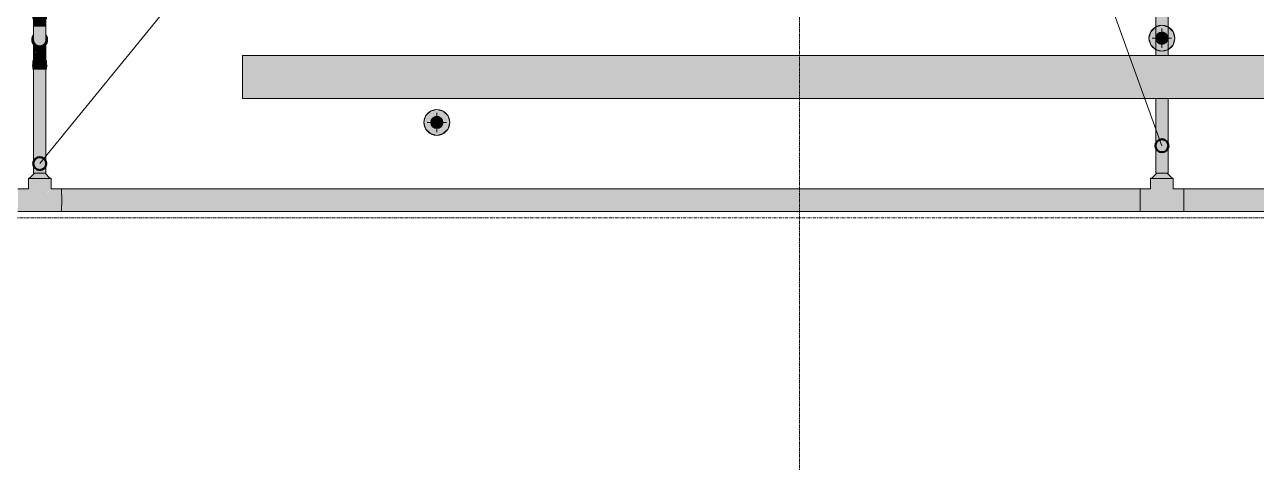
# Model space of a CAD drawing. Header units: inches. Extents: x -3679 to 241, y -496 to 1784.
# Drawn here: x -907.7 to -717.4, y 7.3 to 74.8 of the extents above; entities that cross this region are included whole.
import ezdxf

# ---------------------------------------------------------------- set-up
doc = ezdxf.new("R2010")
doc.units = ezdxf.units.IN
doc.header["$MEASUREMENT"] = 0
doc.linetypes.add('Grid Line', pattern=[0.875, 0.5, -0.125, 0.125, -0.125])
for name, color, linetype, lineweight in [('A-ANNO-NOTE', 250, 'Continuous', 9), ('G-ANNO-DIMS', 251, 'Continuous', 9), ('P-PIPE', 1, 'Continuous', 9), ('P-PIPE-CNTR', 1, 'Continuous', 9), ('S-GRID', 8, 'Continuous', 9)]:
    doc.layers.add(name, color=color, linetype=linetype, lineweight=lineweight)

# ---------------------------------------------------------------- blocks, each defined once
blk = doc.blocks.new('Victaulic-VicPress316-Elbow 90-45deg Style P568_P571 - Standard-V37-LOWER PARKING')
at = {"layer": 'P-PIPE'}
for points in [[(-905.34, 76.34), (-905.34, 76.67), (-906.38, 76.66), (-906.5, 76.62), (-906.56, 76.51), (-906.5, 76.45), (-906.34, 76.34), (-905.58, 76.34)], [(-905.34, 76.67), (-905.34, 77.05), (-906.34, 77.05), (-906.34, 76.67), (-905.65, 76.67)], [(-905.34, 75.78), (-905.35, 76.34), (-906.34, 76.34), (-906.34, 75.79), (-905.57, 75.78)], [(-905.34, 76.67), (-904.33, 76.67), (-904.33, 77.05), (-905.34, 77.05), (-905.34, 76.67)], [(-905.34, 75.78), (-904.33, 75.79), (-904.33, 76.34), (-905.34, 76.34), (-905.34, 75.78)], [(-905.34, 75.57), (-905.34, 75.78), (-906.34, 75.79), (-906.37, 75.67), (-906.32, 75.61), (-906.23, 75.57), (-906.15, 75.6), (-905.87, 75.57), (-905.8, 75.58), (-905.55, 75.58), (-905.34, 75.57)], [(-905.34, 74.51), (-905.34, 75.57), (-905.66, 75.59), (-905.96, 75.58), (-906.07, 75.59), (-906.17, 75.6), (-906.24, 75.57), (-906.29, 75.59), (-906.27, 74.51), (-905.5, 74.51)], [(-905.34, 71.56), (-905.34, 74.51), (-906.29, 74.51), (-906.27, 72.34), (-906.21, 72.15), (-906.16, 72.03), (-906.06, 71.9), (-905.9, 71.75), (-905.79, 71.67), (-905.66, 71.62), (-905.5, 71.57)], [(-905.34, 75.57), (-905.32, 75.57), (-905.06, 75.6), (-904.73, 75.58), (-904.61, 75.59), (-904.49, 75.6), (-904.43, 75.57), (-904.33, 75.63), (-904.31, 75.67), (-904.33, 75.79), (-905.34, 75.78), (-905.34, 75.61)], [(-905.34, 74.51), (-904.39, 74.52), (-904.39, 75.59), (-904.44, 75.57), (-904.52, 75.6), (-904.61, 75.59), (-904.68, 75.59), (-904.8, 75.57), (-904.9, 75.58), (-905.13, 75.6), (-905.34, 75.57)], [(-905.34, 71.29), (-905.34, 71.46), (-905.62, 71.51), (-905.74, 71.55), (-905.98, 71.68), (-906.24, 72.01), (-906.29, 72.08), (-906.34, 72.19), (-906.36, 72.31), (-906.36, 72.66), (-906.32, 72.89), (-906.29, 72.95), (-906.29, 73.27), (-906.4, 73.11), (-906.51, 72.84), (-906.56, 72.52), (-906.49, 72.15), (-906.38, 71.88), (-906.18, 71.65), (-905.81, 71.39), (-905.58, 71.32)], [(-905.34, 71.45), (-905.35, 71.56), (-905.56, 71.59), (-905.74, 71.65), (-905.83, 71.7), (-905.99, 71.82), (-906.07, 71.9), (-906.19, 72.1), (-906.25, 72.26), (-906.27, 72.34), (-906.29, 72.66), (-906.29, 72.95), (-906.34, 72.84), (-906.34, 72.75), (-906.37, 72.58), (-906.34, 72.19), (-906.23, 71.99), (-905.95, 71.65), (-905.7, 71.53), (-905.52, 71.48)], [(-905.34, 71.29), (-905.1, 71.32), (-904.87, 71.39), (-904.45, 71.69), (-904.27, 71.92), (-904.17, 72.19), (-904.11, 72.52), (-904.17, 72.84), (-904.29, 73.15), (-904.39, 73.25), (-904.39, 72.94), (-904.33, 72.84), (-904.31, 72.72), (-904.32, 72.36), (-904.36, 72.14), (-904.46, 71.97), (-904.72, 71.65), (-904.94, 71.55), (-905.16, 71.48), (-905.34, 71.45), (-905.34, 71.32)], [(-905.34, 71.45), (-905.06, 71.51), (-904.82, 71.6), (-904.71, 71.66), (-904.44, 71.99), (-904.4, 72.05), (-904.33, 72.19), (-904.33, 72.28), (-904.31, 72.44), (-904.33, 72.84), (-904.39, 72.92), (-904.4, 72.34), (-904.47, 72.14), (-904.55, 71.98), (-904.66, 71.84), (-904.78, 71.74), (-904.94, 71.65), (-905.06, 71.6), (-905.17, 71.57), (-905.34, 71.56), (-905.34, 71.48)]]:
    blk.add_hatch(color=256, dxfattribs=at).paths.add_polyline_path(points, flags=0)
h = blk.add_hatch(color=256, dxfattribs=at)
h.paths.add_polyline_path([(-905.34, 76.34), (-904.33, 76.34), (-904.11, 76.51), (-904.16, 76.61), (-904.33, 76.67), (-905.34, 76.67), (-905.34, 76.42)], flags=0)
h.paths.add_polyline_path([(-904.16, 76.61), (-904.17, 76.62), (-904.2, 76.62), (-904.17, 76.61)], flags=0)
h = blk.add_hatch(color=256, dxfattribs=at)
h.paths.add_polyline_path([(-905.17, 74.51), (-905.34, 74.51), (-905.34, 73.94)], flags=0)
h.paths.add_polyline_path([(-905.34, 71.56), (-905.17, 71.57), (-905.01, 71.62), (-904.84, 71.7), (-904.73, 71.78), (-904.61, 71.9), (-904.48, 72.1), (-904.42, 72.26), (-904.4, 72.34), (-904.39, 72.66), (-904.4, 74.51), (-905.17, 74.51), (-905.17, 74.51), (-905.34, 73.94), (-905.34, 71.57)], flags=0)
for p, q in [((-906.4, 77.05), (-906.4, 76.67)), ((-906.4, 76.35), (-906.4, 75.79)), ((-904.28, 76.67), (-904.28, 77.05)), ((-904.28, 75.79), (-904.28, 76.35)), ((-906.4, 75.79), (-906.29, 75.57)), ((-906.29, 75.61), (-906.29, 74.52)), ((-904.28, 75.79), (-904.39, 75.57)), ((-904.39, 74.52), (-904.39, 75.62)), ((-906.4, 72.52), (-906.4, 72.52)), ((-906.4, 72.52), (-906.4, 72.51)), ((-906.29, 72.51), (-906.29, 72.51)), ((-904.39, 72.51), (-904.39, 72.51)), ((-904.28, 72.52), (-904.28, 72.52)), ((-904.28, 72.51), (-904.28, 72.52))]:
    blk.add_line(p, q, dxfattribs=at)
at = {"layer": 'P-PIPE', "flags": 128}
for points in [[(-905.34, 76.34), (-905.38, 76.34), (-905.42, 76.34), (-905.46, 76.34), (-905.51, 76.34), (-905.55, 76.34), (-905.59, 76.34), (-905.63, 76.34), (-905.67, 76.34), (-905.71, 76.34), (-905.75, 76.34), (-905.79, 76.34), (-905.83, 76.34), (-905.86, 76.34), (-905.9, 76.34), (-905.94, 76.34), (-905.97, 76.34), (-906, 76.34), (-906.04, 76.34), (-906.07, 76.34), (-906.1, 76.34), (-906.13, 76.34), (-906.15, 76.34), (-906.18, 76.34), (-906.21, 76.34), (-906.23, 76.34), (-906.25, 76.34), (-906.27, 76.34), (-906.29, 76.34), (-906.31, 76.34), (-906.33, 76.34), (-906.34, 76.34), (-906.35, 76.34), (-906.37, 76.34), (-906.38, 76.34), (-906.38, 76.34), (-906.39, 76.34), (-906.4, 76.35), (-906.41, 76.35), (-906.45, 76.36), (-906.42, 76.67), (-906.4, 76.67), (-906.4, 76.67), (-906.39, 76.68), (-906.38, 76.68), (-906.37, 76.68), (-906.36, 76.68), (-906.35, 76.68)], [(-905.34, 76.34), (-905.29, 76.34), (-905.25, 76.34), (-905.21, 76.34), (-905.17, 76.34), (-905.13, 76.34), (-905.08, 76.34), (-905.04, 76.34), (-905, 76.34), (-904.96, 76.34), (-904.92, 76.34), (-904.89, 76.34), (-904.85, 76.34), (-904.81, 76.34), (-904.77, 76.34), (-904.74, 76.34), (-904.7, 76.34), (-904.67, 76.34), (-904.64, 76.34), (-904.61, 76.34), (-904.58, 76.34), (-904.55, 76.34), (-904.52, 76.34), (-904.49, 76.34), (-904.47, 76.34), (-904.44, 76.34), (-904.42, 76.34), (-904.4, 76.34), (-904.38, 76.34), (-904.36, 76.34), (-904.35, 76.34), (-904.33, 76.34), (-904.32, 76.34), (-904.31, 76.34), (-904.3, 76.34), (-904.29, 76.34), (-904.28, 76.34), (-904.27, 76.35), (-904.27, 76.35), (-904.22, 76.36), (-904.25, 76.67), (-904.27, 76.67), (-904.28, 76.67), (-904.28, 76.68), (-904.29, 76.68), (-904.3, 76.68), (-904.31, 76.68), (-904.33, 76.68)], [(-906.29, 74.52), (-906.29, 74.43), (-906.29, 74.35), (-906.29, 74.27), (-906.29, 74.19), (-906.29, 74.12), (-906.29, 74.04), (-906.29, 73.96), (-906.29, 73.88), (-906.29, 73.81), (-906.29, 73.73), (-906.29, 73.66), (-906.29, 73.59), (-906.29, 73.52), (-906.29, 73.45), (-906.29, 73.38), (-906.29, 73.31), (-906.29, 73.25), (-906.29, 73.19), (-906.29, 73.13), (-906.29, 73.07), (-906.29, 73.02), (-906.29, 72.97), (-906.29, 72.92), (-906.29, 72.87), (-906.29, 72.82), (-906.29, 72.78), (-906.29, 72.74), (-906.29, 72.71), (-906.29, 72.67), (-906.29, 72.64), (-906.29, 72.61), (-906.29, 72.59), (-906.29, 72.57), (-906.29, 72.55), (-906.29, 72.54), (-906.29, 72.52), (-906.29, 72.52), (-906.29, 72.51), (-906.29, 72.51), (-906.29, 72.51)], [(-904.39, 72.51), (-904.39, 72.51), (-904.39, 72.51), (-904.39, 72.52), (-904.39, 72.53), (-904.39, 72.55), (-904.39, 72.57), (-904.39, 72.59), (-904.39, 72.61), (-904.39, 72.64), (-904.39, 72.67), (-904.39, 72.7), (-904.39, 72.74), (-904.39, 72.77), (-904.39, 72.82), (-904.39, 72.86), (-904.39, 72.91), (-904.39, 72.96), (-904.39, 73.01), (-904.39, 73.06), (-904.39, 73.12), (-904.39, 73.18), (-904.39, 73.24), (-904.39, 73.3), (-904.39, 73.37), (-904.39, 73.43), (-904.39, 73.5), (-904.39, 73.57), (-904.39, 73.65), (-904.39, 73.72), (-904.39, 73.79), (-904.39, 73.87), (-904.39, 73.95), (-904.39, 74.02), (-904.39, 74.1), (-904.39, 74.18), (-904.39, 74.26), (-904.39, 74.34), (-904.39, 74.42), (-904.39, 74.5), (-904.39, 74.52)], [(-906.29, 73.29), (-906.31, 73.26), (-906.34, 73.22), (-906.37, 73.18), (-906.39, 73.14), (-906.42, 73.09), (-906.44, 73.05), (-906.46, 73.01), (-906.48, 72.96), (-906.49, 72.91), (-906.51, 72.87), (-906.52, 72.82), (-906.53, 72.77), (-906.54, 72.72), (-906.55, 72.68), (-906.56, 72.63), (-906.56, 72.58), (-906.56, 72.53), (-906.56, 72.48), (-906.56, 72.43), (-906.55, 72.38), (-906.55, 72.33), (-906.54, 72.29), (-906.53, 72.24), (-906.52, 72.19), (-906.5, 72.14), (-906.49, 72.1), (-906.47, 72.05), (-906.45, 72.01), (-906.43, 71.96), (-906.4, 71.92), (-906.38, 71.88), (-906.35, 71.84), (-906.33, 71.8), (-906.3, 71.76), (-906.27, 71.72), (-906.23, 71.68), (-906.2, 71.65), (-906.16, 71.61), (-906.13, 71.58), (-906.09, 71.55), (-906.05, 71.52), (-906.01, 71.49), (-905.97, 71.47), (-905.92, 71.44), (-905.88, 71.42), (-905.84, 71.4), (-905.79, 71.38), (-905.75, 71.36), (-905.7, 71.35), (-905.65, 71.33), (-905.61, 71.32), (-905.56, 71.31), (-905.51, 71.31), (-905.46, 71.3), (-905.41, 71.3), (-905.36, 71.29), (-905.34, 71.29)], [(-906.4, 72.51), (-906.39, 72.47), (-906.39, 72.43), (-906.39, 72.39), (-906.38, 72.34), (-906.37, 72.3), (-906.37, 72.26), (-906.35, 72.22), (-906.34, 72.18), (-906.33, 72.14), (-906.31, 72.1), (-906.29, 72.06), (-906.28, 72.02), (-906.26, 71.99), (-906.23, 71.95), (-906.21, 71.92), (-906.19, 71.88), (-906.16, 71.85), (-906.13, 71.82), (-906.1, 71.78), (-906.07, 71.75), (-906.04, 71.73), (-906.01, 71.7), (-905.98, 71.67), (-905.94, 71.65), (-905.91, 71.62), (-905.87, 71.6), (-905.84, 71.58), (-905.8, 71.56), (-905.76, 71.54), (-905.72, 71.53), (-905.68, 71.51), (-905.64, 71.5), (-905.6, 71.49), (-905.56, 71.48), (-905.52, 71.47), (-905.47, 71.46), (-905.43, 71.46), (-905.39, 71.46), (-905.35, 71.45), (-905.34, 71.45)], [(-905.34, 71.56), (-905.37, 71.56), (-905.41, 71.56), (-905.45, 71.57), (-905.49, 71.57), (-905.53, 71.58), (-905.56, 71.59), (-905.6, 71.6), (-905.64, 71.61), (-905.67, 71.62), (-905.71, 71.63), (-905.74, 71.65), (-905.78, 71.67), (-905.81, 71.68), (-905.84, 71.7), (-905.87, 71.72), (-905.9, 71.75), (-905.93, 71.77), (-905.96, 71.79), (-905.99, 71.82), (-906.02, 71.85), (-906.04, 71.87), (-906.07, 71.9), (-906.09, 71.93), (-906.11, 71.96), (-906.14, 72), (-906.16, 72.03), (-906.17, 72.06), (-906.19, 72.09), (-906.21, 72.13), (-906.22, 72.16), (-906.24, 72.2), (-906.25, 72.24), (-906.26, 72.27), (-906.27, 72.31), (-906.27, 72.35), (-906.28, 72.38), (-906.28, 72.42), (-906.29, 72.46), (-906.29, 72.5), (-906.29, 72.51)], [(-905.34, 71.29), (-905.29, 71.29), (-905.24, 71.3), (-905.19, 71.3), (-905.14, 71.31), (-905.09, 71.32), (-905.05, 71.33), (-905, 71.34), (-904.95, 71.36), (-904.91, 71.37), (-904.86, 71.39), (-904.82, 71.41), (-904.77, 71.43), (-904.73, 71.45), (-904.69, 71.48), (-904.65, 71.51), (-904.61, 71.54), (-904.57, 71.57), (-904.53, 71.6), (-904.49, 71.63), (-904.46, 71.66), (-904.43, 71.7), (-904.39, 71.74), (-904.36, 71.78), (-904.33, 71.81), (-904.31, 71.86), (-904.28, 71.9), (-904.26, 71.94), (-904.24, 71.98), (-904.21, 72.03), (-904.2, 72.07), (-904.18, 72.12), (-904.16, 72.17), (-904.15, 72.21), (-904.14, 72.26), (-904.13, 72.31), (-904.12, 72.36), (-904.12, 72.41), (-904.11, 72.45), (-904.11, 72.5), (-904.11, 72.55), (-904.12, 72.6), (-904.12, 72.65), (-904.13, 72.7), (-904.13, 72.75), (-904.15, 72.79), (-904.16, 72.84), (-904.17, 72.89), (-904.19, 72.94), (-904.2, 72.98), (-904.22, 73.03), (-904.25, 73.07), (-904.27, 73.11), (-904.29, 73.16), (-904.32, 73.2), (-904.35, 73.24), (-904.38, 73.28)], [(-905.34, 71.45), (-905.29, 71.46), (-905.25, 71.46), (-905.21, 71.46), (-905.17, 71.47), (-905.13, 71.48), (-905.08, 71.49), (-905.04, 71.5), (-905, 71.51), (-904.96, 71.52), (-904.92, 71.54), (-904.89, 71.56), (-904.85, 71.57), (-904.81, 71.59), (-904.77, 71.62), (-904.74, 71.64), (-904.7, 71.66), (-904.67, 71.69), (-904.64, 71.72), (-904.61, 71.75), (-904.58, 71.78), (-904.55, 71.81), (-904.52, 71.84), (-904.49, 71.87), (-904.47, 71.91), (-904.45, 71.94), (-904.42, 71.98), (-904.4, 72.01), (-904.38, 72.05), (-904.37, 72.09), (-904.35, 72.13), (-904.34, 72.17), (-904.32, 72.21), (-904.31, 72.25), (-904.3, 72.29), (-904.29, 72.33), (-904.29, 72.38), (-904.28, 72.42), (-904.28, 72.46), (-904.28, 72.5), (-904.28, 72.51)], [(-904.39, 72.51), (-904.39, 72.47), (-904.39, 72.43), (-904.39, 72.39), (-904.4, 72.36), (-904.41, 72.32), (-904.41, 72.28), (-904.42, 72.25), (-904.43, 72.21), (-904.45, 72.17), (-904.46, 72.14), (-904.48, 72.1), (-904.49, 72.07), (-904.51, 72.04), (-904.53, 72), (-904.55, 71.97), (-904.57, 71.94), (-904.6, 71.91), (-904.62, 71.88), (-904.65, 71.85), (-904.67, 71.83), (-904.7, 71.8), (-904.73, 71.78), (-904.76, 71.75), (-904.79, 71.73), (-904.82, 71.71), (-904.86, 71.69), (-904.89, 71.67), (-904.92, 71.65), (-904.96, 71.64), (-904.99, 71.62), (-905.03, 71.61), (-905.06, 71.6), (-905.1, 71.59), (-905.14, 71.58), (-905.18, 71.57), (-905.21, 71.57), (-905.25, 71.56), (-905.29, 71.56), (-905.33, 71.56), (-905.34, 71.56)]]:
    blk.add_lwpolyline(points, dxfattribs=at)
at = {"layer": 'P-PIPE'}
for centre, major_axis, ratio, start_param, end_param in [((-905.34, 77.05), (1.06, 0), 0.004167, 2.733486, 4.712389), ((-905.34, 76.67), (1.06, 0), 0.004167, 2.827433, 4.712389), ((-905.34, 76.35), (1.06, 0), 0.004167, 2.85017, 4.712389), ((-905.34, 77.05), (1.06, 0), 0.004167, 4.712389, 6.691292), ((-905.34, 76.67), (1.06, 0), 0.004167, 4.712389, 6.597345), ((-905.34, 76.35), (1.06, 0), 0.004167, 4.712389, 6.574608), ((-905.34, 75.57), (0.95, 0), 0.004167, 4.057221, 4.106915), ((-905.34, 75.57), (0.95, 0), 0.004167, 5.317863, 5.367557), ((-905.34, 72.52), (1.06, 0), 0.999991, 2.827433, 3.455752), ((-905.34, 72.52), (1.06, 0), 0.999991, 5.969026, 6.597345)]:
    blk.add_ellipse(centre, major_axis=major_axis, ratio=ratio, start_param=start_param, end_param=end_param, dxfattribs=at)
blk = doc.blocks.new('Victaulic-VicPress316-Elbow 90-45deg Style P568_P571 - Standard-1268901-LOWER PARKING')
at = {"layer": 'P-PIPE'}
for points in [[(-905.34, 71.29), (-905.34, 71.29), (-905.65, 71.34), (-905.81, 71.39), (-906.22, 71.69), (-906.4, 71.92), (-906.51, 72.2), (-906.5, 72.17), (-906.38, 71.88), (-906.19, 71.65), (-905.81, 71.38), (-905.58, 71.31), (-905.34, 71.29)], [(-905.59, 69.4), (-905.54, 69.4), (-905.34, 69.43), (-905.34, 70.49), (-906.29, 70.48), (-906.28, 69.41), (-906.23, 69.43), (-906.15, 69.4), (-906.07, 69.41), (-905.99, 69.41), (-905.87, 69.43), (-905.77, 69.41), (-905.59, 69.4)], [(-905.34, 71.29), (-905.07, 71.32), (-904.83, 71.4), (-904.44, 71.69), (-904.27, 71.92), (-904.16, 72.19), (-904.17, 72.17), (-904.3, 71.88), (-904.49, 71.65), (-904.88, 71.38), (-905.12, 71.31), (-905.34, 71.29)], [(-906.51, 68.39), (-906.34, 68.33), (-905.34, 68.33), (-905.34, 68.66), (-906.34, 68.65), (-906.56, 68.49)], [(-906.34, 69.21), (-905.34, 69.21), (-905.34, 69.43), (-905.62, 69.4), (-905.95, 69.42), (-906.07, 69.41), (-906.18, 69.4), (-906.24, 69.43), (-906.34, 69.37), (-906.37, 69.33), (-906.36, 69.3)], [(-906.34, 68.65), (-905.34, 68.66), (-905.34, 69.21), (-906.34, 69.21), (-906.34, 68.66)], [(-904.33, 68.66), (-904.33, 69.21), (-905.34, 69.21), (-905.33, 68.66), (-904.45, 68.66)], [(-904.33, 68.33), (-904.29, 68.34), (-904.17, 68.38), (-904.11, 68.49), (-904.17, 68.55), (-904.33, 68.66), (-905.34, 68.66), (-905.34, 68.33), (-904.46, 68.33)], [(-906.34, 67.95), (-905.34, 67.95), (-905.34, 68.33), (-906.34, 68.33)]]:
    blk.add_hatch(color=256, dxfattribs=at).paths.add_polyline_path(points, flags=0)
h = blk.add_hatch(color=256, dxfattribs=at)
h.paths.add_polyline_path([(-906.29, 70.48), (-905.66, 70.49), (-905.34, 70.49), (-905.34, 71.29), (-905.65, 71.33), (-905.84, 71.4), (-906.23, 71.69), (-906.29, 71.74), (-906.29, 70.48)], flags=0)
h.paths.add_polyline_path([(-905.34, 71.02), (-905.34, 71.02), (-905.54, 71.13)], flags=0)
h = blk.add_hatch(color=256, dxfattribs=at)
h.paths.add_polyline_path([(-904.39, 70.49), (-904.4, 71.74), (-904.49, 71.65), (-904.87, 71.38), (-905.1, 71.31), (-905.34, 71.28), (-905.34, 70.49), (-904.4, 70.49)], flags=0)
h.paths.add_polyline_path([(-904.4, 70.49), (-904.4, 70.49), (-904.41, 70.82)], flags=0)
h = blk.add_hatch(color=256, dxfattribs=at)
h.paths.add_polyline_path([(-904.86, 70.49), (-904.86, 70.49), (-904.86, 69.46)], flags=0)
h.paths.add_polyline_path([(-905.01, 70.49), (-905.01, 70.49), (-904.98, 70.24)], flags=0)
h.paths.add_polyline_path([(-905.17, 70.49), (-905.17, 70.49), (-905.11, 69.64)], flags=0)
h.paths.add_polyline_path([(-904.51, 69.4), (-904.49, 69.41), (-904.43, 69.43), (-904.39, 69.41), (-904.4, 70.49), (-905.17, 70.49), (-905.17, 70.49), (-905.34, 70.49), (-905.34, 69.43), (-905.02, 69.4), (-904.71, 69.42), (-904.6, 69.41), (-904.52, 69.4)], flags=0)
h = blk.add_hatch(color=256, dxfattribs=at)
h.paths.add_polyline_path([(-904.33, 69.21), (-904.31, 69.33), (-904.35, 69.39), (-904.44, 69.43), (-904.52, 69.4), (-904.8, 69.43), (-904.87, 69.41), (-905.12, 69.41), (-905.34, 69.43), (-905.34, 69.21), (-904.33, 69.21)], flags=0)
h.paths.add_polyline_path([(-905.34, 69.38), (-905.34, 69.38), (-905.12, 69.38)], flags=0)
h = blk.add_hatch(color=256, dxfattribs=at)
h.paths.add_polyline_path([(-904.33, 67.95), (-904.33, 68.33), (-904.71, 68.33), (-904.71, 67.95), (-904.33, 67.95)], flags=0)
h.paths.add_polyline_path([(-904.71, 67.95), (-904.71, 68.33), (-905.34, 68.33), (-905.34, 67.95), (-904.87, 67.95)], flags=0)
for p, q in [((-906.4, 72.51), (-906.4, 72.51)), ((-906.4, 72.51), (-906.4, 72.51)), ((-906.29, 72.51), (-906.29, 72.5)), ((-904.39, 72.5), (-904.39, 72.51)), ((-904.39, 72.5), (-904.39, 72.5)), ((-904.28, 72.51), (-904.28, 72.51)), ((-904.28, 72.51), (-904.28, 72.51)), ((-906.29, 70.48), (-906.29, 69.38)), ((-904.39, 69.39), (-904.39, 70.49)), ((-906.39, 69.21), (-906.29, 69.43)), ((-906.39, 69.21), (-906.39, 68.65)), ((-904.28, 69.21), (-904.39, 69.43)), ((-904.28, 68.65), (-904.28, 69.21)), ((-906.39, 68.32), (-906.39, 67.95)), ((-904.28, 67.95), (-904.28, 68.33))]:
    blk.add_line(p, q, dxfattribs=at)
at = {"layer": 'P-PIPE', "flags": 128}
for points in [[(-906.39, 73.13), (-906.42, 73.09), (-906.44, 73.04), (-906.46, 73), (-906.48, 72.95), (-906.49, 72.91), (-906.51, 72.86), (-906.52, 72.81), (-906.53, 72.76), (-906.54, 72.72), (-906.55, 72.67), (-906.56, 72.62), (-906.56, 72.57), (-906.56, 72.52), (-906.56, 72.47), (-906.56, 72.42), (-906.55, 72.38), (-906.55, 72.33), (-906.54, 72.28), (-906.53, 72.23), (-906.52, 72.18), (-906.5, 72.14), (-906.49, 72.09), (-906.47, 72.04), (-906.45, 72), (-906.43, 71.96), (-906.4, 71.91), (-906.38, 71.87), (-906.35, 71.83), (-906.33, 71.79), (-906.3, 71.75), (-906.26, 71.71), (-906.23, 71.68), (-906.2, 71.64), (-906.16, 71.61), (-906.13, 71.57), (-906.09, 71.54), (-906.05, 71.51), (-906.01, 71.49), (-905.97, 71.46), (-905.92, 71.44), (-905.88, 71.41), (-905.84, 71.39), (-905.79, 71.37), (-905.75, 71.36), (-905.7, 71.34), (-905.65, 71.33), (-905.61, 71.32), (-905.56, 71.31), (-905.51, 71.3), (-905.46, 71.29), (-905.41, 71.29), (-905.36, 71.29), (-905.34, 71.29)], [(-906.29, 73.28), (-906.31, 73.25), (-906.34, 73.21), (-906.36, 73.18)], [(-906.29, 72.5), (-906.29, 72.5), (-906.29, 72.5)], [(-905.34, 71.29), (-905.29, 71.29), (-905.24, 71.29), (-905.19, 71.29), (-905.14, 71.3), (-905.09, 71.31), (-905.05, 71.32), (-905, 71.33), (-904.95, 71.35), (-904.91, 71.36), (-904.86, 71.38), (-904.82, 71.4), (-904.77, 71.42), (-904.73, 71.45), (-904.69, 71.47), (-904.65, 71.5), (-904.61, 71.53), (-904.57, 71.56), (-904.53, 71.59), (-904.49, 71.62), (-904.46, 71.66), (-904.43, 71.69), (-904.39, 71.73), (-904.36, 71.77), (-904.33, 71.81), (-904.31, 71.85), (-904.28, 71.89), (-904.26, 71.93), (-904.24, 71.98), (-904.21, 72.02), (-904.2, 72.07), (-904.18, 72.11), (-904.16, 72.16), (-904.15, 72.21), (-904.14, 72.25), (-904.13, 72.3), (-904.12, 72.35), (-904.12, 72.4), (-904.11, 72.45), (-904.11, 72.5), (-904.11, 72.55), (-904.12, 72.59), (-904.12, 72.64), (-904.13, 72.69), (-904.14, 72.74), (-904.15, 72.79), (-904.16, 72.83), (-904.17, 72.88), (-904.19, 72.93), (-904.2, 72.97), (-904.22, 73.02), (-904.25, 73.06), (-904.27, 73.11), (-904.28, 73.12)], [(-904.32, 73.19), (-904.35, 73.23), (-904.38, 73.27)], [(-906.29, 70.48), (-906.29, 70.57), (-906.29, 70.65), (-906.29, 70.73), (-906.29, 70.81), (-906.29, 70.89), (-906.29, 70.96), (-906.29, 71.04), (-906.29, 71.12), (-906.29, 71.19), (-906.29, 71.27), (-906.29, 71.34), (-906.29, 71.42), (-906.29, 71.49), (-906.29, 71.56), (-906.29, 71.62), (-906.29, 71.69), (-906.29, 71.75)], [(-904.39, 71.76), (-904.39, 71.71), (-904.39, 71.64), (-904.39, 71.57), (-904.39, 71.51), (-904.39, 71.44), (-904.39, 71.36), (-904.39, 71.29), (-904.39, 71.22), (-904.39, 71.14), (-904.39, 71.06), (-904.39, 70.99), (-904.39, 70.91), (-904.39, 70.83), (-904.39, 70.75), (-904.39, 70.67), (-904.39, 70.59), (-904.39, 70.51), (-904.39, 70.49)], [(-905.34, 68.66), (-905.38, 68.66), (-905.42, 68.66), (-905.46, 68.66), (-905.5, 68.66), (-905.55, 68.66), (-905.59, 68.66), (-905.63, 68.66), (-905.67, 68.66), (-905.71, 68.66), (-905.75, 68.66), (-905.79, 68.66), (-905.82, 68.66), (-905.86, 68.66), (-905.9, 68.66), (-905.93, 68.66), (-905.97, 68.66), (-906, 68.66), (-906.03, 68.66), (-906.07, 68.66), (-906.1, 68.66), (-906.12, 68.66), (-906.15, 68.66), (-906.18, 68.66), (-906.2, 68.66), (-906.23, 68.66), (-906.25, 68.66), (-906.27, 68.66), (-906.29, 68.66), (-906.31, 68.66), (-906.32, 68.65), (-906.34, 68.65), (-906.35, 68.65), (-906.36, 68.65), (-906.37, 68.65), (-906.38, 68.65), (-906.39, 68.65), (-906.39, 68.65), (-906.4, 68.65), (-906.43, 68.65), (-906.41, 68.33), (-906.4, 68.32), (-906.39, 68.32), (-906.39, 68.32), (-906.38, 68.32), (-906.37, 68.32), (-906.36, 68.32), (-906.35, 68.32)], [(-904.33, 68.32), (-904.32, 68.32), (-904.31, 68.32), (-904.3, 68.32), (-904.29, 68.32), (-904.28, 68.33), (-904.28, 68.33), (-904.27, 68.33), (-904.24, 68.33), (-904.26, 68.65), (-904.27, 68.65), (-904.28, 68.65), (-904.29, 68.65), (-904.29, 68.66), (-904.3, 68.66), (-904.31, 68.66), (-904.33, 68.66), (-904.34, 68.66), (-904.36, 68.66), (-904.37, 68.66), (-904.39, 68.66), (-904.41, 68.66), (-904.43, 68.66), (-904.45, 68.66), (-904.48, 68.66), (-904.5, 68.66), (-904.53, 68.66), (-904.56, 68.66), (-904.59, 68.66), (-904.62, 68.66), (-904.65, 68.66), (-904.68, 68.66), (-904.72, 68.66), (-904.75, 68.66), (-904.79, 68.66), (-904.83, 68.66), (-904.86, 68.66), (-904.9, 68.66), (-904.94, 68.66), (-904.98, 68.66), (-905.02, 68.66), (-905.06, 68.66), (-905.1, 68.66), (-905.14, 68.66), (-905.19, 68.66), (-905.23, 68.66), (-905.27, 68.66), (-905.31, 68.66), (-905.34, 68.66)]]:
    blk.add_lwpolyline(points, dxfattribs=at)
at = {"layer": 'P-PIPE'}
for centre, major_axis, start_param, end_param in [((-905.34, 68.65), (1.06, 0), 1.570796, 3.455751), ((-905.34, 69.43), (0.95, 0), 2.17627, 2.225964), ((-905.34, 68.65), (1.06, 0), 5.969026, 7.853981), ((-905.34, 69.43), (0.95, 0), 0.915628, 0.965322), ((-905.34, 68.33), (1.06, 0), 1.570796, 3.455751), ((-905.34, 67.95), (1.06, 0), 1.570796, 3.549123), ((-905.34, 68.33), (1.06, 0), 5.969026, 7.853981), ((-905.34, 67.95), (1.06, 0), 5.871495, 7.853981)]:
    blk.add_ellipse(centre, major_axis=major_axis, ratio=0.002276, start_param=start_param, end_param=end_param, dxfattribs=at)

msp = doc.modelspace()

# ---------------------------------------------------------------- hatches: boundary and pattern name
at = {"layer": 'A-ANNO-NOTE'}
for points in [[(-732, 70.74), (-731, 71.01), (-730.27, 71.74), (-730, 72.74), (-730.27, 73.74), (-731, 74.47), (-732, 74.74), (-733, 74.47), (-733.73, 73.74), (-734, 72.74), (-733.73, 71.74), (-733, 71.01)], [(-844, 57.74), (-843, 58.01), (-842.27, 58.74), (-842, 59.74), (-842.27, 60.74), (-843, 61.47), (-844, 61.74), (-845, 61.47), (-845.73, 60.74), (-846, 59.74), (-845.73, 58.74), (-845, 58.01)]]:
    msp.add_hatch(color=256, dxfattribs=at).paths.add_polyline_path(points, flags=0)
h = msp.add_hatch(color=256, dxfattribs=at)
edge = h.paths.add_edge_path(flags=0)
edge.add_arc((-732, 72.74), 2, 0, 360)
h = msp.add_hatch(color=256, dxfattribs=at)
edge = h.paths.add_edge_path(flags=0)
edge.add_arc((-844, 59.74), 2, 0, 360)
at = {"layer": 'P-PIPE'}
h = msp.add_hatch(color=256, dxfattribs=at)
h.paths.add_polyline_path([(-732.95, 51.9), (-732.24, 51.9), (-732, 51.9), (-732, 63.42), (-732.95, 63.42), (-732.95, 52.02)], flags=0)
h.paths.add_polyline_path([(-732.44, 70.05), (-732, 70.05), (-732, 71.79), (-732.25, 71.83), (-732.48, 71.92), (-732.67, 72.07), (-732.82, 72.27), (-732.92, 72.5), (-732.95, 72.72), (-732.94, 70.05), (-732.47, 70.05)], flags=0)
h.paths.add_polyline_path([(-732.95, 72.76), (-732.9, 73.03), (-732.8, 73.25), (-732.64, 73.44), (-732.44, 73.58), (-732.2, 73.67), (-732, 73.69), (-732, 184.95), (-732.95, 184.95), (-732.95, 72.92)], flags=0)
h = msp.add_hatch(color=256, dxfattribs=at)
h.paths.add_polyline_path([(-731.05, 51.9), (-731.05, 63.42), (-732, 63.42), (-732, 51.9), (-731.08, 51.9)], flags=0)
h.paths.add_polyline_path([(-731.19, 184.95), (-731.19, 184.95), (-731.19, 184.95)], flags=0)
h.paths.add_polyline_path([(-731.17, 70.05), (-731.05, 70.05), (-731.05, 184.95), (-732, 184.95), (-732, 73.69), (-731.71, 73.64), (-731.49, 73.54), (-731.3, 73.38), (-731.16, 73.17), (-731.08, 72.97), (-731.05, 72.73), (-731.08, 72.5), (-731.18, 72.27), (-731.33, 72.07), (-731.53, 71.92), (-731.75, 71.83), (-732, 71.79), (-732, 70.05), (-731.3, 70.05)], flags=0)
for points in [[(-732, 71.79), (-731.75, 71.83), (-731.53, 71.92), (-731.33, 72.07), (-731.18, 72.27), (-731.08, 72.5), (-731.05, 72.74), (-731.08, 72.99), (-731.18, 73.22), (-731.33, 73.41), (-731.53, 73.57), (-731.75, 73.66), (-732, 73.69), (-732.25, 73.66), (-732.48, 73.57), (-732.67, 73.41), (-732.82, 73.22), (-732.92, 72.99), (-732.95, 72.74), (-732.92, 72.5), (-732.82, 72.27), (-732.67, 72.07), (-732.48, 71.92), (-732.25, 71.83)], [(-874.01, 66.74), (-598.98, 66.74), (-598.99, 70.05), (-874.02, 70.05), (-874.01, 69.08), (-874.01, 67.59)], [(-905.33, 51.89), (-905.34, 67.95), (-906.29, 67.95), (-906.28, 51.9), (-905.81, 51.89), (-905.58, 51.89)], [(-905.33, 51.89), (-904.38, 51.9), (-904.39, 67.95), (-905.34, 67.95), (-905.33, 52.02)], [(-741.99, 63.42), (-598.99, 63.42), (-598.98, 64.39), (-598.98, 66.74), (-874.01, 66.74), (-874.02, 63.42), (-775.67, 63.42)], [(-874.02, 63.42), (-874.01, 65.08), (-874.02, 63.87)], [(-844, 58.79), (-843.75, 58.83), (-843.53, 58.92), (-843.33, 59.07), (-843.18, 59.27), (-843.08, 59.5), (-843.05, 59.74), (-843.08, 59.99), (-843.18, 60.22), (-843.33, 60.41), (-843.53, 60.57), (-843.75, 60.66), (-844, 60.69), (-844.25, 60.66), (-844.48, 60.57), (-844.67, 60.41), (-844.82, 60.22), (-844.92, 59.99), (-844.95, 59.74), (-844.92, 59.5), (-844.82, 59.27), (-844.67, 59.07), (-844.48, 58.92), (-844.25, 58.83)], [(-731.99, 51.11), (-730.43, 51.11), (-731.18, 51.9), (-732.45, 51.89), (-732.82, 51.89), (-733.56, 51.11), (-732.57, 51.11), (-731.99, 51.11)], [(-732.81, 51.9), (-732.81, 51.9), (-732.82, 51.9)], [(-901.97, 45.98), (-901.95, 45.98), (-901.94, 46.85), (-901.95, 49.48), (-903.58, 49.48), (-903.96, 49.09), (-905.33, 47.72), (-907.08, 49.48), (-908.72, 49.48), (-908.71, 48.39), (-908.72, 45.98)], [(-905.33, 47.72), (-903.58, 49.48), (-903.58, 51.12), (-904.09, 51.11), (-906.9, 51.11), (-907.08, 51.11), (-907.08, 49.48), (-906.19, 48.59), (-905.62, 48.01)], [(-904.88, 51.11), (-906.79, 51.11), (-905.72, 51.11), (-905.03, 51.11)], [(-901.94, 47.73), (-735.38, 47.73), (-735.38, 49.48), (-901.95, 49.48), (-901.94, 48.31), (-901.94, 47.73)], [(-733.57, 45.98), (-728.61, 45.98), (-728.61, 46.85), (-728.61, 49.48), (-730.25, 49.48), (-730.63, 49.09), (-731.99, 47.72), (-733.75, 49.48), (-735.38, 49.48), (-735.38, 48.39), (-735.38, 45.98)], [(-731.99, 47.72), (-730.25, 49.48), (-730.25, 51.11), (-730.63, 51.11), (-732.87, 51.11), (-733.75, 51.11), (-733.75, 49.48), (-733.05, 48.78), (-732.29, 48.01)], [(-731.99, 51.1), (-733.56, 51.12), (-733.57, 51.12), (-733.23, 51.11), (-731.99, 51.1)], [(-725.15, 47.73), (-623.38, 47.73), (-623.39, 49.48), (-728.61, 49.48), (-728.61, 48.3), (-728.61, 47.73)], [(-775.67, 45.98), (-735.38, 45.98), (-735.38, 46.85), (-735.38, 47.73), (-901.94, 47.73), (-901.95, 45.98), (-843.03, 45.98)], [(-640.94, 45.98), (-623.39, 45.98), (-623.38, 46.85), (-623.38, 47.73), (-728.61, 47.73), (-728.61, 45.98), (-708.31, 45.98)]]:
    msp.add_hatch(color=256, dxfattribs=at).paths.add_polyline_path(points, flags=0)
h = msp.add_hatch(color=256, dxfattribs=at)
h.paths.add_polyline_path([(-906.68, 51.11), (-906.68, 51.11), (-906.58, 51.31)], flags=0)
h.paths.add_polyline_path([(-905.33, 51.11), (-903.77, 51.12), (-904.52, 51.89), (-906.16, 51.88), (-906.89, 51.11), (-905.78, 51.11), (-905.33, 51.11)], flags=0)

# ---------------------------------------------------------------- linework, layer by layer
at = {"layer": 'A-ANNO-NOTE'}
for p, q in [((-733, 74.47), (-733.73, 73.74)), ((-732, 74.74), (-733, 74.47)), ((-731, 74.47), (-732, 74.74)), ((-730.27, 73.74), (-731, 74.47)), ((-733.73, 73.74), (-734, 72.74)), ((-734, 72.74), (-733.73, 71.74)), ((-730, 72.74), (-730.27, 73.74)), ((-730.27, 71.74), (-730, 72.74)), ((-733.73, 71.74), (-733, 71.01)), ((-733, 71.01), (-732, 70.74)), ((-732, 70.74), (-731, 71.01)), ((-731, 71.01), (-730.27, 71.74)), ((-845, 61.47), (-845.73, 60.74)), ((-844, 61.74), (-845, 61.47)), ((-843, 61.47), (-844, 61.74)), ((-842.27, 60.74), (-843, 61.47)), ((-845.73, 60.74), (-846, 59.74)), ((-846, 59.74), (-845.73, 58.74)), ((-842, 59.74), (-842.27, 60.74)), ((-842.27, 58.74), (-842, 59.74)), ((-845.73, 58.74), (-845, 58.01)), ((-845, 58.01), (-844, 57.74)), ((-844, 57.74), (-843, 58.01)), ((-843, 58.01), (-842.27, 58.74))]:
    msp.add_line(p, q, dxfattribs=at)
for centre in [(-732, 72.74), (-844, 59.74)]:
    msp.add_circle(centre, 2, dxfattribs=at)
at = {"layer": 'G-ANNO-DIMS'}
for p, q in [((-905.33, 53.38), (-883.31, 80.35)), ((-732, 56.13), (-740.47, 79.5))]:
    msp.add_line(p, q, dxfattribs=at)
at = {"layer": 'G-ANNO-DIMS', "lineweight": 50}
for centre in [(-732, 56.13), (-905.33, 53.38)]:
    msp.add_circle(centre, 1, dxfattribs=at)
at = {"layer": 'P-PIPE'}
for p, q in [((-732.95, 184.95), (-732.95, 72.76)), ((-731.05, 70.05), (-731.05, 184.95)), ((-732.95, 72.72), (-732.95, 70.05)), ((-598.99, 70.05), (-874.02, 70.05)), ((-906.29, 67.95), (-906.28, 51.9)), ((-904.38, 51.9), (-904.39, 67.95)), ((-874.02, 63.42), (-598.99, 63.42)), ((-732.95, 63.42), (-732.95, 51.9)), ((-731.05, 51.9), (-731.05, 63.42)), ((-906.14, 51.9), (-906.89, 51.11)), ((-903.77, 51.12), (-904.52, 51.9)), ((-733.56, 51.11), (-732.81, 51.9)), ((-730.43, 51.11), (-731.18, 51.9)), ((-907.08, 49.48), (-908.72, 49.48)), ((-907.08, 51.11), (-907.08, 49.48)), ((-903.58, 49.48), (-903.58, 51.12)), ((-901.95, 49.48), (-903.58, 49.48)), ((-735.38, 49.48), (-901.95, 49.48)), ((-733.75, 49.48), (-735.38, 49.48)), ((-733.75, 51.11), (-733.75, 49.48)), ((-730.25, 49.48), (-730.25, 51.11)), ((-728.61, 49.48), (-730.25, 49.48)), ((-623.39, 49.48), (-728.61, 49.48)), ((-908.72, 45.98), (-901.95, 45.98)), ((-901.95, 45.98), (-735.38, 45.98)), ((-735.38, 45.98), (-728.61, 45.98)), ((-728.61, 45.98), (-623.39, 45.98))]:
    msp.add_line(p, q, dxfattribs=at)
for centre, radius, start, end in [((-732, 72.74), 0.95, 0, 180), ((-732, 72.74), 0.95, 180, 360), ((-732, 72.27), 0.475, 90, 270), ((-732, 73.22), 0.475, 270, 90), ((-844, 59.74), 0.95, 0, 180), ((-844, 59.74), 0.95, 180, 360), ((-844, 59.27), 0.475, 90, 270), ((-844, 60.22), 0.475, 270, 90)]:
    msp.add_arc(centre, radius, start, end, dxfattribs=at)
for centre, major_axis, ratio, start_param, end_param in [((-874.02, 66.74), (0, 3.31), 0.002083, 0, 1.570796), ((-874.02, 66.74), (0, 3.31), 0.002083, 4.712389, 6.283185), ((-874.02, 66.74), (0, 3.31), 0.002083, 1.570796, 3.141593), ((-874.02, 66.74), (0, 3.31), 0.002083, 3.141593, 4.712389), ((-905.33, 51.9), (0.95, 0), 0.005116, 3.141593, 4.712389), ((-905.33, 51.9), (0.95, 0), 0.005116, 4.712389, 6.283185), ((-732, 51.9), (0.95, 0), 0.002362, 1.570796, 3.141593), ((-732, 51.9), (0.95, 0), 0.002362, 3.403392, 3.665191), ((-732, 51.9), (0.95, 0), 0.002362, 0, 1.570796), ((-732, 51.9), (0.95, 0), 0.002362, 5.759587, 6.021386), ((-905.33, 51.11), (1.75, 0), 0.005116, 2.682275, 3.141593), ((-905.33, 51.11), (1.75, 0), 0.005116, 3.143691, 6.283185), ((-905.33, 51.11), (1.75, 0), 0.005116, 0.002098, 0.458612), ((-901.95, 47.73), (0, 1.75), 0.0021, 6.149713, 6.27807), ((-735.38, 47.73), (0, 1.75), 0.0021, 6.14933, 6.277308), ((-732, 51.11), (1.75, 0), 0.005878, 2.701054, 3.141593), ((-732, 51.11), (1.75, 0), 0.005878, 3.143692, 6.283185), ((-732, 51.11), (1.75, 0), 0.005878, 0.002099, 0.459459), ((-728.61, 47.73), (0, 1.75), 0.0021, 6.14933, 6.277308), ((-901.95, 47.73), (0, 1.75), 0.0021, 6.021386, 6.149742), ((-901.95, 47.73), (0, 1.75), 0.0021, 5.887914, 6.01627), ((-901.95, 47.73), (0, 1.75), 0.0021, 5.759587, 5.887943), ((-901.95, 47.73), (0, 1.75), 0.0021, 5.498606, 5.754471), ((-901.95, 47.73), (0, 1.75), 0.0021, 5.497787, 5.755354), ((-901.95, 47.73), (0, 1.75), 0.0021, 5.236459, 5.492672), ((-901.95, 47.73), (0, 1.75), 0.0021, 5.235988, 5.493203), ((-901.95, 47.73), (0, 1.75), 0.0021, 4.974429, 5.230872), ((-901.95, 47.73), (0, 1.75), 0.0021, 4.974188, 5.231172), ((-901.95, 47.73), (0, 1.75), 0.0021, 4.712444, 4.969073), ((-901.95, 47.73), (0, 1.75), 0.0021, 4.712389, 4.969187), ((-901.95, 47.73), (0, 1.75), 0.0021, 4.450472, 4.707273), ((-901.95, 47.73), (0, 1.75), 0.0021, 4.45059, 4.707214), ((-735.38, 47.73), (0, 1.75), 0.0021, 6.021386, 6.149364), ((-735.38, 47.73), (0, 1.75), 0.0021, 5.887531, 6.015508), ((-735.38, 47.73), (0, 1.75), 0.0021, 5.759587, 5.887564), ((-735.38, 47.73), (0, 1.75), 0.0021, 5.625731, 5.753709), ((-735.38, 47.73), (0, 1.75), 0.0021, 5.497787, 5.625765), ((-735.38, 47.73), (0, 1.75), 0.0021, 5.236527, 5.491909), ((-735.38, 47.73), (0, 1.75), 0.0021, 5.235988, 5.492518), ((-735.38, 47.73), (0, 1.75), 0.0021, 4.974463, 5.23011), ((-735.38, 47.73), (0, 1.75), 0.0021, 4.974188, 5.230453), ((-735.38, 47.73), (0, 1.75), 0.0021, 4.712452, 4.968311), ((-735.38, 47.73), (0, 1.75), 0.0021, 4.712389, 4.968441), ((-735.38, 47.73), (0, 1.75), 0.0021, 4.450455, 4.706511), ((-735.38, 47.73), (0, 1.75), 0.0021, 4.45059, 4.706444), ((-728.61, 47.73), (0, 1.75), 0.0021, 6.021386, 6.149364), ((-728.61, 47.73), (0, 1.75), 0.0021, 5.887531, 6.015508), ((-728.61, 47.73), (0, 1.75), 0.0021, 5.759587, 5.887564), ((-728.61, 47.73), (0, 1.75), 0.0021, 5.625731, 5.753709), ((-728.61, 47.73), (0, 1.75), 0.0021, 5.497787, 5.625765), ((-728.61, 47.73), (0, 1.75), 0.0021, 5.235988, 5.492518), ((-728.61, 47.73), (0, 1.75), 0.0021, 5.236527, 5.491909), ((-728.61, 47.73), (0, 1.75), 0.0021, 4.974188, 5.230453), ((-728.61, 47.73), (0, 1.75), 0.0021, 4.974463, 5.23011), ((-728.61, 47.73), (0, 1.75), 0.0021, 4.712389, 4.968441), ((-728.61, 47.73), (0, 1.75), 0.0021, 4.712452, 4.968311), ((-728.61, 47.73), (0, 1.75), 0.0021, 4.45059, 4.706444), ((-728.61, 47.73), (0, 1.75), 0.0021, 4.450455, 4.706511), ((-901.95, 47.73), (0, 1.75), 0.0021, 3.141593, 3.398276), ((-901.95, 47.73), (0, 1.75), 0.0021, 3.141593, 3.269949), ((-901.95, 47.73), (0, 1.75), 0.0021, 4.188487, 4.445474), ((-901.95, 47.73), (0, 1.75), 0.0021, 4.18879, 4.44523), ((-901.95, 47.73), (0, 1.75), 0.0021, 3.926454, 4.183675), ((-901.95, 47.73), (0, 1.75), 0.0021, 3.926991, 4.183198), ((-901.95, 47.73), (0, 1.75), 0.0021, 3.665191, 3.921047), ((-901.95, 47.73), (0, 1.75), 0.0021, 3.531719, 3.660076), ((-901.95, 47.73), (0, 1.75), 0.0021, 3.403392, 3.531749), ((-735.38, 47.73), (0, 1.75), 0.0021, 4.188442, 4.444712), ((-735.38, 47.73), (0, 1.75), 0.0021, 4.18879, 4.444432), ((-735.38, 47.73), (0, 1.75), 0.0021, 3.926375, 4.182912), ((-735.38, 47.73), (0, 1.75), 0.0021, 3.926991, 4.182367), ((-735.38, 47.73), (0, 1.75), 0.0021, 3.793135, 3.921113), ((-735.38, 47.73), (0, 1.75), 0.0021, 3.665191, 3.793169), ((-735.38, 47.73), (0, 1.75), 0.0021, 3.531336, 3.659314), ((-735.38, 47.73), (0, 1.75), 0.0021, 3.403392, 3.53137), ((-735.38, 47.73), (0, 1.75), 0.0021, 3.141593, 3.397514), ((-735.38, 47.73), (0, 1.75), 0.0021, 3.141593, 3.26957), ((-728.61, 47.73), (0, 1.75), 0.0021, 4.18879, 4.444432), ((-728.61, 47.73), (0, 1.75), 0.0021, 4.188442, 4.444712), ((-728.61, 47.73), (0, 1.75), 0.0021, 3.926375, 4.182912), ((-728.61, 47.73), (0, 1.75), 0.0021, 3.926991, 4.182367), ((-728.61, 47.73), (0, 1.75), 0.0021, 3.793135, 3.921113), ((-728.61, 47.73), (0, 1.75), 0.0021, 3.665191, 3.793169), ((-728.61, 47.73), (0, 1.75), 0.0021, 3.531336, 3.659314), ((-728.61, 47.73), (0, 1.75), 0.0021, 3.403392, 3.53137), ((-728.61, 47.73), (0, 1.75), 0.0021, 3.141593, 3.397514), ((-728.61, 47.73), (0, 1.75), 0.0021, 3.141593, 3.26957)]:
    msp.add_ellipse(centre, major_axis=major_axis, ratio=ratio, start_param=start_param, end_param=end_param, dxfattribs=at)
at = {"layer": 'P-PIPE-CNTR'}
for p, q in [((-732, 71.24), (-732, 74.24)), ((-733.5, 72.74), (-730.5, 72.74)), ((-844, 58.24), (-844, 61.24)), ((-845.5, 59.74), (-842.5, 59.74))]:
    msp.add_line(p, q, dxfattribs=at)
at = {"layer": 'S-GRID', "linetype": 'Grid Line'}
for p, q in [((-788, 1771.74), (-788, -484.26)), ((-3666.39, 45), (228, 45))]:
    msp.add_line(p, q, dxfattribs=at)

# ---------------------------------------------------------------- block references
at = {"layer": 'P-PIPE'}
for name in ['Victaulic-VicPress316-Elbow 90-45deg Style P568_P571 - Standard-V37-LOWER PARKING', 'Victaulic-VicPress316-Elbow 90-45deg Style P568_P571 - Standard-1268901-LOWER PARKING']:
    msp.add_blockref(name, (0, 0), dxfattribs=at)

doc.saveas('drawing.dxf')
